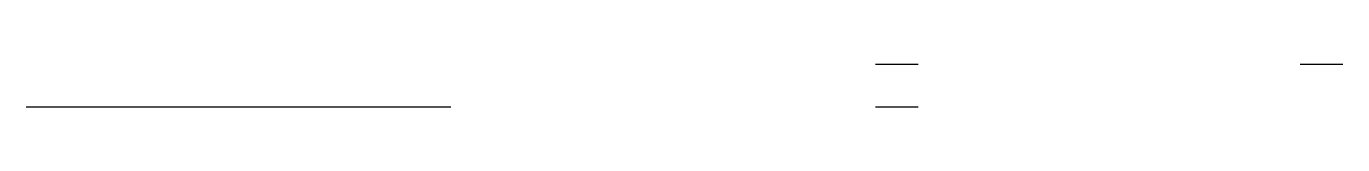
# Model space of a CAD drawing. Extents: x 0 to 31, y 0 to 1.
import ezdxf

# ---------------------------------------------------------------- set-up
doc = ezdxf.new("R2010")
doc.units = 0
doc.layers.add('VC_OFF', color=7, linetype='Continuous')
doc.layers.add('VC_ON', color=7, linetype='Continuous')
doc.layers.get('0').off()
doc.layers.get('VC_OFF').off()

# ---------------------------------------------------------------- blocks, each defined once
blk = doc.blocks.new('VC_BLK')
blk.add_line((0, 0), (1, 0))
at = {"layer": 'VC_ON'}
blk.add_line((0, 1), (1, 1), dxfattribs=at)

msp = doc.modelspace()

# ---------------------------------------------------------------- linework, layer by layer
at = {"layer": 'VC_ON'}
msp.add_line((0, 0), (10, 0), dxfattribs=at)

# ---------------------------------------------------------------- block references
at = {"layer": 'VC_OFF'}
msp.add_blockref('VC_BLK', (30, 0), dxfattribs=at)
at = {"layer": 'VC_ON'}
msp.add_blockref('VC_BLK', (20, 0), dxfattribs=at)

doc.saveas('drawing.dxf')
